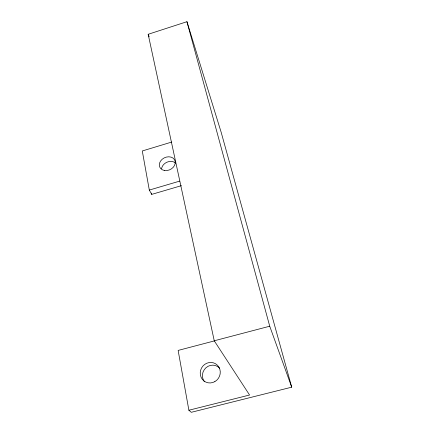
<?xml version="1.0" encoding="UTF-8"?>
<svg xmlns="http://www.w3.org/2000/svg" width="434" height="434" viewBox="0 0 434 434"><rect width="100%" height="100%" fill="white"/><g stroke="black" fill="none" stroke-linecap="round" stroke-linejoin="round"><path stroke-width="0.65" d="M188.882 410.228L249.572 395.016L214.25 340.788L148.173 34.291L186.946 21.7L221.221 132.457L291.719 387.177L191.286 412.3L188.882 410.228L178.135 350.422L214.608 340.847M171.783 142.037L142.281 150.967L149.312 190.07L151.721 194.383L181.423 185.66M149.312 190.07L179.605 181.141M214.25 340.788L269.731 326.216L291.719 387.177M148.173 34.291L149.16 36.809M186.946 21.7L269.731 326.216M151.482 193.07L151.721 194.383M204.457 381.774A10.242 9.776 -60.8 0 1 205.938 367.777A10.242 9.776 -60.8 0 1 219.599 368.151M161.589 168.766A8.17 6.521 -25.4 0 1 167.101 162.148A8.17 6.521 -25.4 0 1 175.472 162.978M164.562 170.502A8.268 6.559 -25.4 0 0 175.141 161.296A8.268 6.559 -25.4 0 0 162.148 159.283A8.268 6.559 -25.4 0 0 164.562 170.502M214.841 381.616A10.389 9.895 -59.3 0 0 215.687 363.844A10.389 9.895 -59.3 0 0 200.242 372.638A10.389 9.895 -59.3 0 0 214.841 381.616"/></g></svg>
